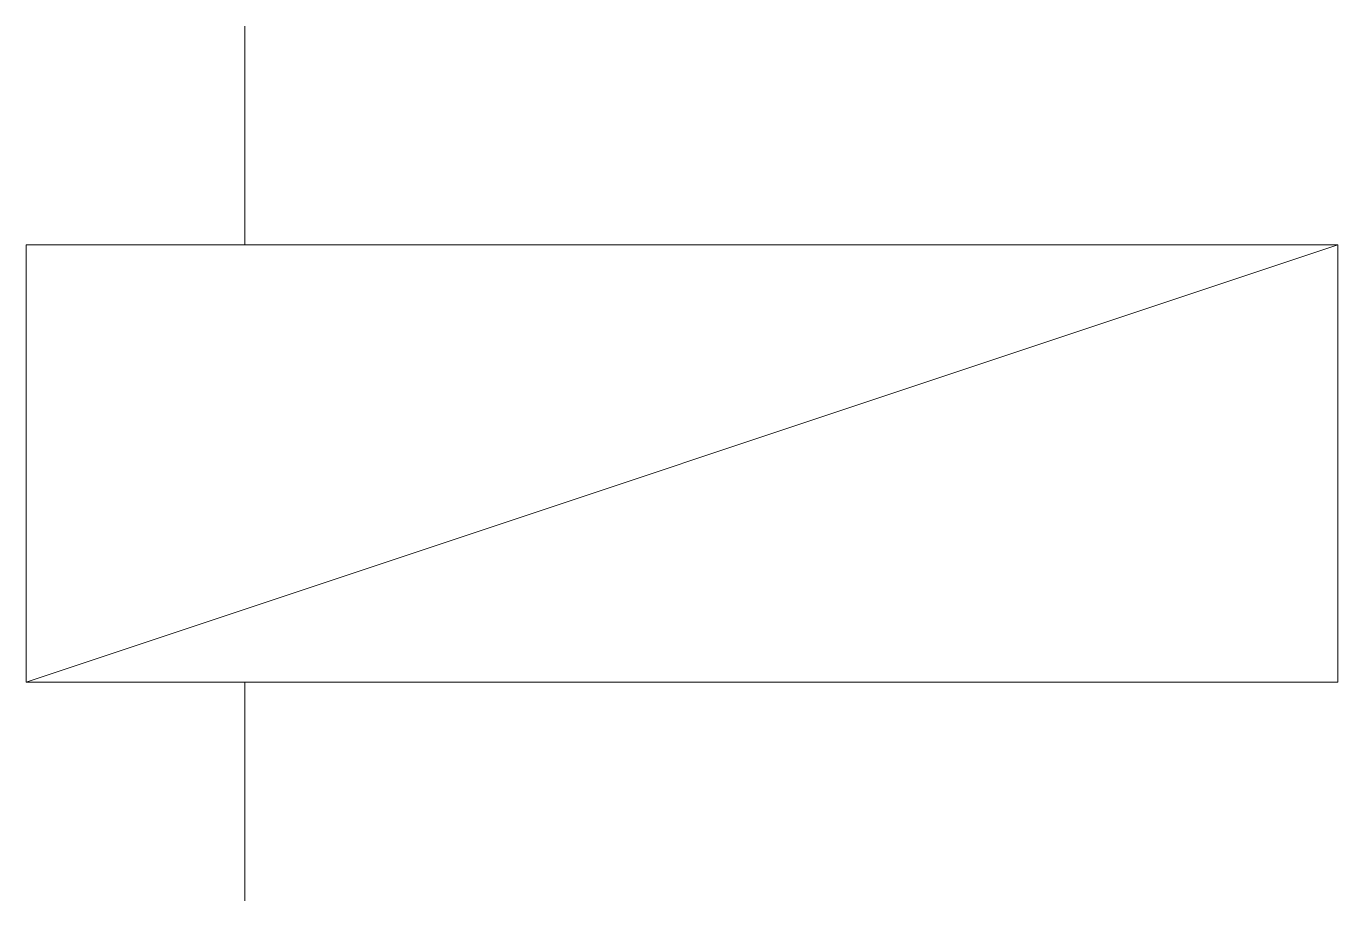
# Model space of a CAD drawing. Extents: x -1 to 5, y -2 to 2.
import ezdxf

# ---------------------------------------------------------------- set-up
doc = ezdxf.new("R2010")
doc.units = 0
doc.layers.get('0').update_dxf_attribs({"linetype": 'CONTINUOUS', "lineweight": 0})

msp = doc.modelspace()

# ---------------------------------------------------------------- linework, layer by layer
at = {"linetype": 'CONTINUOUS'}
for p, q in [((0, 1), (0, 2)), ((5, 1), (-1, -1)), ((-1, -1), (-1, 1)), ((-1, 1), (5, 1)), ((5, 1), (5, -1)), ((5, -1), (-1, -1)), ((0, -1), (0, -2))]:
    msp.add_line(p, q, dxfattribs=at)

doc.saveas('drawing.dxf')
